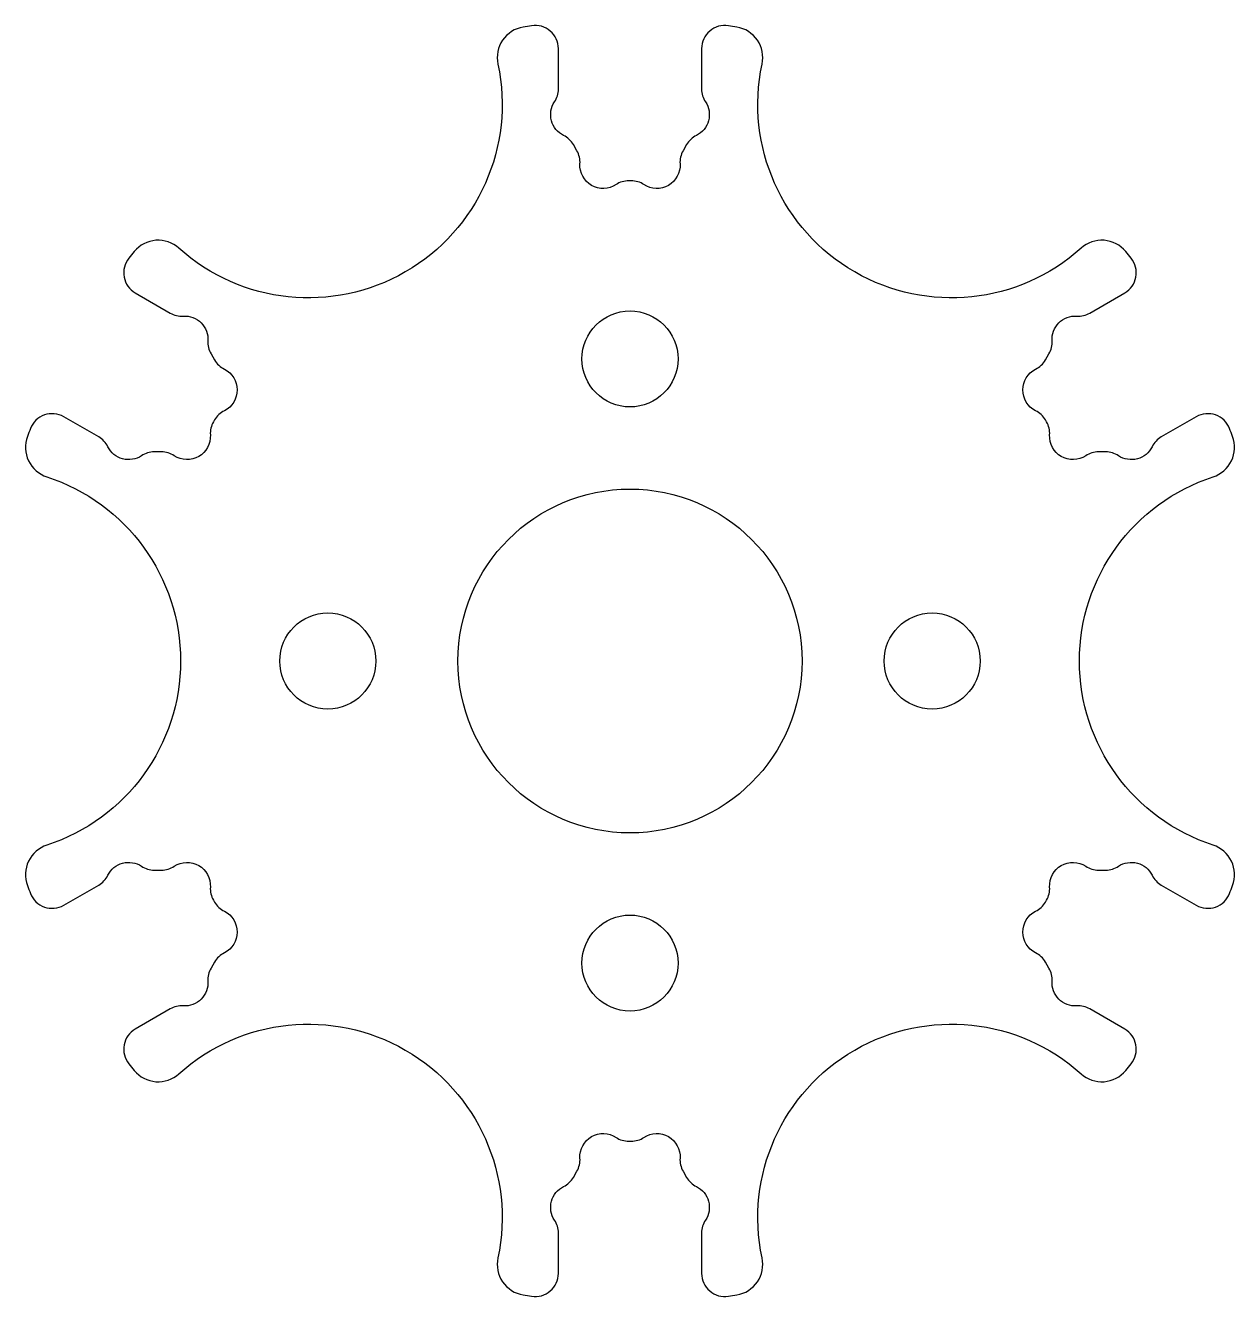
# Model space of a CAD drawing. Header units: millimetres. Extents: x -39 to 39, y -41 to 41.
import ezdxf

# ---------------------------------------------------------------- set-up
doc = ezdxf.new("R2010")
doc.units = ezdxf.units.MM

msp = doc.modelspace()

# ---------------------------------------------------------------- linework, layer by layer
msp.add_lwpolyline([(26.179, 18.843, 0.147477), (26.81, 19.436), (27.038, 19.832, 0.147477), (27.236, 20.675, -0.451069), (28.827, 22.265, 0.147477), (29.67, 22.463), (31.924, 23.765, 0.459944), (32.343, 26.004, 0.003357), (31.991, 26.436, 0.426609), (29.111, 26.648, -0.72631), (8.522, 38.535, 0.426609), (6.898, 40.923, 0.003357), (6.348, 41.012, 0.459944), (4.619, 39.529), (4.619, 36.926, 0.147477), (4.869, 36.097, -0.451069), (4.287, 33.925, 0.147477), (3.656, 33.332), (3.427, 32.936, 0.147477), (3.229, 32.093, -0.619511), (0.903, 30.75, 0.147477), (0.074, 31), (-0.074, 31, 0.147477), (-0.903, 30.75, -0.619511), (-3.229, 32.093, 0.147477), (-3.427, 32.936), (-3.656, 33.332, 0.147477), (-4.287, 33.925, -0.451069), (-4.869, 36.097, 0.147477), (-4.619, 36.926), (-4.619, 39.529, 0.459944), (-6.348, 41.012, 0.003357), (-6.898, 40.923, 0.426609), (-8.522, 38.535, -0.72631), (-29.111, 26.648, 0.426609), (-31.991, 26.436, 0.003357), (-32.343, 26.004, 0.459944), (-31.924, 23.765), (-29.67, 22.463, 0.147477), (-28.827, 22.265, -0.451069), (-27.236, 20.675, 0.147477), (-27.038, 19.832), (-26.81, 19.436, 0.147477), (-26.179, 18.843, -0.619511), (-26.179, 16.157, 0.147477), (-26.81, 15.564), (-26.884, 15.436, 0.147477), (-27.082, 14.593, -0.619511), (-29.408, 13.25, 0.147477), (-30.237, 13.5), (-30.694, 13.5, 0.147477), (-31.523, 13.25, -0.451069), (-33.695, 13.832, 0.147477), (-34.288, 14.463), (-36.543, 15.765, 0.459944), (-38.691, 15.008, 0.003357), (-38.889, 14.487, 0.426609), (-37.634, 11.887, -0.72631), (-37.634, -11.887, 0.426609), (-38.889, -14.487, 0.003357), (-38.691, -15.008, 0.459944), (-36.543, -15.765), (-34.288, -14.463, 0.147477), (-33.695, -13.832, -0.451069), (-31.523, -13.25, 0.147477), (-30.694, -13.5), (-30.237, -13.5, 0.147477), (-29.408, -13.25, -0.619511), (-27.082, -14.593, 0.147477), (-26.884, -15.436), (-26.81, -15.564, 0.147477), (-26.179, -16.157, -0.619511), (-26.179, -18.843, 0.147477), (-26.81, -19.436), (-27.038, -19.832, 0.147477), (-27.236, -20.675, -0.451069), (-28.827, -22.265, 0.147477), (-29.67, -22.463), (-31.924, -23.765, 0.459944), (-32.343, -26.004, 0.003357), (-31.991, -26.436, 0.426609), (-29.111, -26.648, -0.72631), (-8.522, -38.535, 0.426609), (-6.898, -40.923, 0.003357), (-6.348, -41.012, 0.459944), (-4.619, -39.529), (-4.619, -36.926, 0.147477), (-4.869, -36.097, -0.451069), (-4.287, -33.925, 0.147477), (-3.656, -33.332), (-3.427, -32.936, 0.147477), (-3.229, -32.093, -0.619511), (-0.903, -30.75, 0.147477), (-0.074, -31), (0.074, -31, 0.147477), (0.903, -30.75, -0.619511), (3.229, -32.093, 0.147477), (3.427, -32.936), (3.656, -33.332, 0.147477), (4.287, -33.925, -0.451069), (4.869, -36.097, 0.147477), (4.619, -36.926), (4.619, -39.529, 0.459944), (6.348, -41.012, 0.003357), (6.898, -40.923, 0.426609), (8.522, -38.535, -0.72631), (29.111, -26.648, 0.426609), (31.991, -26.436, 0.003357), (32.343, -26.004, 0.459944), (31.924, -23.765), (29.67, -22.463, 0.147477), (28.827, -22.265, -0.451069), (27.236, -20.675, 0.147477), (27.038, -19.832), (26.81, -19.436, 0.147477), (26.179, -18.843, -0.619511), (26.179, -16.157, 0.147477), (26.81, -15.564), (26.884, -15.436, 0.147477), (27.082, -14.593, -0.619511), (29.408, -13.25, 0.147477), (30.237, -13.5), (30.694, -13.5, 0.147477), (31.523, -13.25, -0.451069), (33.695, -13.832, 0.147477), (34.288, -14.463), (36.543, -15.765, 0.459944), (38.691, -15.008, 0.003357), (38.889, -14.487, 0.426609), (37.634, -11.887, -0.72631), (37.634, 11.887, 0.426609), (38.889, 14.487, 0.003357), (38.691, 15.008, 0.459944), (36.543, 15.765), (34.288, 14.463, 0.147477), (33.695, 13.832, -0.451069), (31.523, 13.25, 0.147477), (30.694, 13.5), (30.237, 13.5, 0.147477), (29.408, 13.25, -0.619511), (27.082, 14.593, 0.147477), (26.884, 15.436), (26.81, 15.564, 0.147477), (26.179, 16.157, -0.619511)], format="xyb", close=True)
for centre, radius in [((0, 19.5), 3.1), ((0, 0), 11.1), ((-19.5, 0), 3.1), ((19.5, 0), 3.1), ((0, -19.5), 3.1)]:
    msp.add_circle(centre, radius)

doc.saveas('drawing.dxf')
